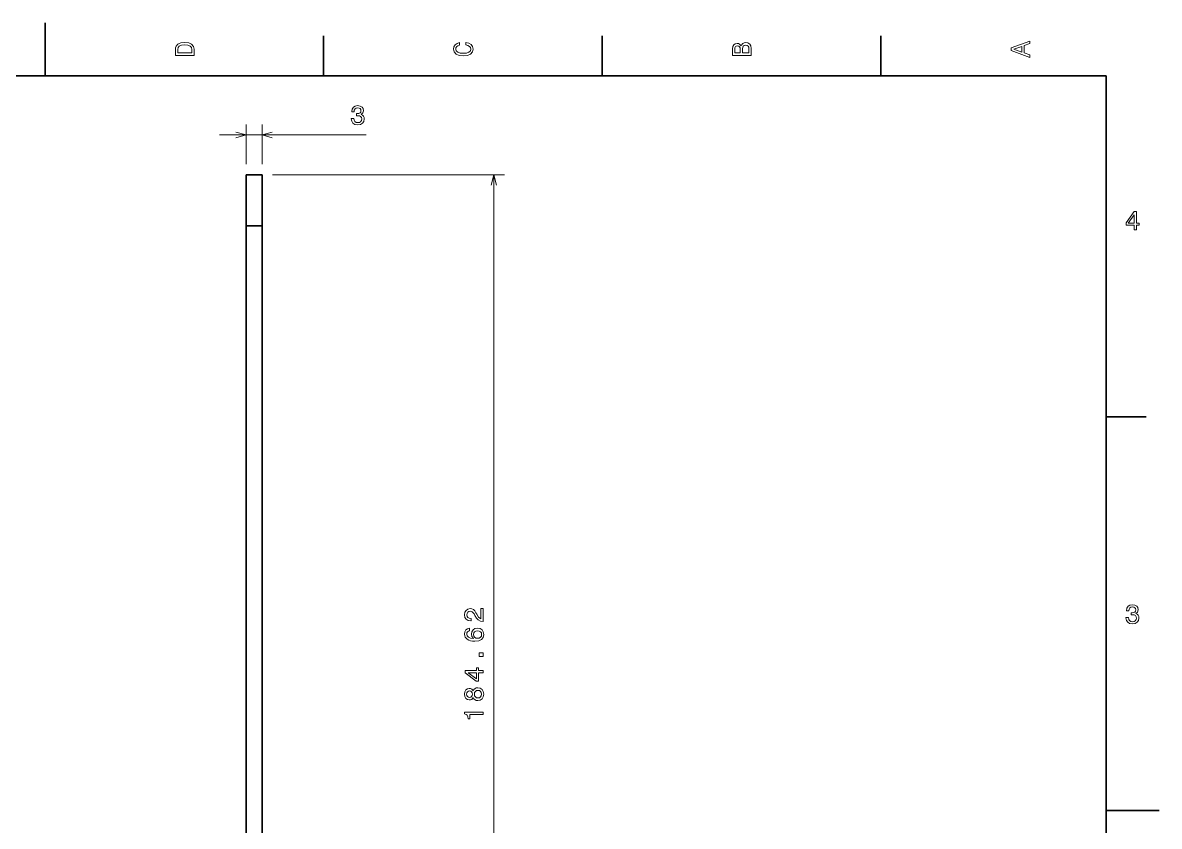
# Model space of a CAD drawing. Extents: x 0 to 420, y 0 to 297.
# Drawn here: x 205.8 to 420, y 145.5 to 297 of the extents above; entities that cross this region are included whole.
import ezdxf

# ---------------------------------------------------------------- set-up
doc = ezdxf.new("R2010")
doc.units = 0

msp = doc.modelspace()

# ---------------------------------------------------------------- linework, layer by layer
at = {"color": 7, "lineweight": 35, "ltscale": 0.25}
for p, q in [((210, 287), (210, 297)), ((410, 148.5), (420, 148.5))]:
    msp.add_line(p, q, dxfattribs=at)
at = {"color": 7, "lineweight": 35, "ltscale": 0.1875}
for p, q in [((262.5, 287), (262.5, 294.5)), ((315, 287), (315, 294.5)), ((367.5, 287), (367.5, 294.5)), ((410, 222.699997), (417.5, 222.699997))]:
    msp.add_line(p, q, dxfattribs=at)
at = {"color": 7, "lineweight": 35}
for p, q in [((410, 287), (10, 287)), ((410, 10), (410, 287)), ((247.898422, 83.731476), (247.898422, 258.706238)), ((250.898422, 83.731476), (250.898422, 258.705933))]:
    msp.add_line(p, q, dxfattribs=at)
at = {"color": 7, "lineweight": 13, "ltscale": 0.187393}
for p, q in [((247.898621, 270.347412), (247.899384, 277.84314)), ((250.898621, 270.347107), (250.899384, 277.842834))]:
    msp.add_line(p, q, dxfattribs=at)
at = {"color": 7, "lineweight": 13}
for p, q in [((242.899185, 275.843658), (270.512878, 275.840851)), ((252.898422, 268.346924), (296.59668, 268.342468)), ((294.577911, 83.727036), (294.59668, 268.342682))]:
    msp.add_line(p, q, dxfattribs=at)
at = {"color": 7, "lineweight": 35, "ltscale": 0.241029}
for p, q in [((247.898422, 258.706238), (247.898422, 268.347412)), ((250.898422, 258.705933), (250.898422, 268.347107))]:
    msp.add_line(p, q, dxfattribs=at)
at = {"color": 7, "lineweight": 35, "ltscale": 0.075}
for p, q in [((250.898422, 268.347107), (247.898422, 268.347412)), ((250.898422, 258.705933), (247.898422, 258.706238))]:
    msp.add_line(p, q, dxfattribs=at)
at = {"color": 7, "lineweight": 13}
for points in [[(395.583221, 290.466858), (395.583221, 290.930847), (394.554413, 291.299011), (394.554413, 292.695984), (395.583221, 293.064117), (395.583221, 293.538177), (392.078186, 292.257202), (392.078186, 291.742798)], [(234.583206, 291.994965), (234.583206, 290.829987), (238.083206, 290.829987), (238.083206, 291.994965), (237.97226, 292.544678), (237.634354, 292.953186), (237.084641, 293.205353), (236.333206, 293.296112), (235.566635, 293.215424), (235.264038, 293.114563), (235.021973, 292.973358), (234.694153, 292.56485), (234.613464, 292.297546)], [(235.001801, 291.959656), (235.077438, 292.342957), (235.309433, 292.605194), (235.722977, 292.761536), (236.333206, 292.811951), (236.923264, 292.7565), (237.336807, 292.600159), (237.583923, 292.332855), (237.664612, 291.959656), (237.664612, 291.299011), (235.001801, 291.299011)], [(289.282074, 292.817017), (289.705688, 292.716156), (290.008301, 292.549713), (290.194885, 292.317719), (290.255402, 292.04541), (290.164642, 291.71759), (289.892303, 291.460388), (289.448486, 291.28891), (288.833221, 291.233429), (288.222992, 291.28891), (287.774139, 291.455353), (287.501801, 291.712555), (287.405975, 292.04541), (287.456421, 292.287476), (287.597626, 292.494232), (287.824585, 292.65564), (288.137268, 292.766571), (288.137268, 293.245697), (287.658142, 293.094391), (287.295044, 292.832153), (287.068085, 292.47406), (286.987396, 292.04541), (287.113495, 291.510803), (287.466492, 291.102325), (288.046478, 290.840057), (288.833221, 290.749298), (289.619965, 290.840057), (290.199951, 291.102325), (290.558014, 291.510803), (290.679047, 292.04541), (290.583221, 292.514404), (290.315918, 292.89267), (289.877167, 293.159943), (289.282074, 293.301147)], [(341.192017, 292.630402), (340.899506, 292.983429), (340.70282, 293.074219), (340.460754, 293.104462), (340.082489, 293.03891), (339.810181, 292.842224), (339.643738, 292.524506), (339.583221, 292.080688), (339.583221, 290.835022), (343.083221, 290.835022), (343.083221, 292.151306), (343.012604, 292.620331), (342.805847, 292.968292), (342.478027, 293.18515), (342.034241, 293.260803), (341.736694, 293.215424), (341.489563, 293.094391), (341.308014, 292.897705)], [(341.035675, 291.984863), (341.035675, 291.299011), (340.001801, 291.299011), (340.001801, 292.025208), (340.032074, 292.297546), (340.122833, 292.489197), (340.279175, 292.605194), (340.511169, 292.645538), (340.743164, 292.600159), (340.904541, 292.479126), (341.005402, 292.272339)], [(342.664642, 292.095825), (342.664642, 291.299011), (341.45929, 291.299011), (341.45929, 292.050446), (341.494598, 292.368164), (341.600525, 292.595093), (341.782074, 292.731262), (342.044312, 292.776672), (342.321686, 292.731262), (342.513336, 292.605194), (342.629333, 292.393372)], [(394.125732, 291.460388), (392.582489, 292), (394.125732, 292.539642)], [(267.724304, 278.940552), (267.724304, 278.905243), (267.804932, 278.421082), (268.041931, 278.057953), (268.4151, 277.825928), (268.909332, 277.740143), (269.433838, 277.825836), (269.82724, 278.047699), (270.079437, 278.400696), (270.170258, 278.854584), (270.129944, 279.15213), (270.019012, 279.394226), (269.837463, 279.580841), (269.595428, 279.71701), (269.923248, 279.989319), (270.039307, 280.423035), (269.963684, 280.816406), (269.746857, 281.113983), (269.39386, 281.300629), (268.909698, 281.366211), (268.455811, 281.285583), (268.107788, 281.063721), (267.880829, 280.710724), (267.805115, 280.241699), (267.805115, 280.20639), (268.253967, 280.20636), (268.294342, 280.529114), (268.425507, 280.761078), (268.637329, 280.902283), (268.934875, 280.952667), (269.197113, 280.912292), (269.388763, 280.806366), (269.50473, 280.634888), (269.55011, 280.402893), (269.5047, 280.155792), (269.383636, 279.98938), (269.171814, 279.888519), (268.884338, 279.858307), (268.687653, 279.863373), (268.687622, 279.464966), (268.934723, 279.475006), (269.252441, 279.429596), (269.489471, 279.308533), (269.630646, 279.111816), (269.681061, 278.854614), (269.625549, 278.562134), (269.479279, 278.345276), (269.247284, 278.209137), (268.939636, 278.163788), (268.621918, 278.214233), (268.389954, 278.36557), (268.243713, 278.607635), (268.188293, 278.940521)], [(415.277374, 257.966766), (415.731262, 257.966766), (415.731262, 258.834198), (416.23056, 258.834198), (416.23056, 259.237671), (415.731262, 259.237671), (415.731262, 261.391113), (415.272339, 261.391113), (413.739197, 259.278015), (413.739197, 258.834198), (415.277374, 258.834198)], [(414.162842, 259.237671), (415.277374, 260.806091), (415.277374, 259.237671)], [(292.588135, 184.144577), (292.588379, 186.550201), (292.154663, 186.550247), (292.15448, 184.648956), (291.91745, 184.754883), (291.720764, 184.936462), (291.362762, 185.496292), (291.211487, 185.793854), (290.994659, 186.12674), (290.742523, 186.363785), (290.445007, 186.499985), (290.107117, 186.550446), (289.683472, 186.464752), (289.350586, 186.227753), (289.138733, 185.86467), (289.063049, 185.39566), (289.148743, 184.911499), (289.385712, 184.54332), (289.763947, 184.306244), (290.263214, 184.22551), (290.333801, 184.225494), (290.333862, 184.684433), (290.293518, 184.684448), (289.950592, 184.729858), (289.698425, 184.866058), (289.537079, 185.082932), (289.481628, 185.370392), (289.532104, 185.662903), (289.658203, 185.879745), (289.854889, 186.020935), (290.10202, 186.07135), (290.333984, 186.036011), (290.53067, 185.940186), (290.702118, 185.778778), (290.853394, 185.556854), (291.014771, 185.259293), (291.327393, 184.765015), (291.660217, 184.417007), (292.063629, 184.210205), (292.572998, 184.144592)], [(413.729126, 184.866226), (413.729126, 184.830917), (413.809814, 184.346771), (414.046844, 183.983658), (414.420044, 183.751663), (414.914276, 183.665939), (415.438782, 183.751663), (415.832153, 183.973572), (416.08429, 184.326599), (416.175079, 184.780487), (416.134735, 185.078033), (416.023773, 185.320114), (415.842224, 185.506714), (415.600159, 185.642883), (415.927948, 185.915222), (416.043945, 186.348938), (415.968292, 186.74231), (415.751434, 187.039856), (415.398407, 187.226456), (414.914276, 187.292023), (414.460388, 187.211319), (414.112396, 186.989426), (413.885468, 186.636398), (413.809814, 186.167374), (413.809814, 186.13208), (414.258636, 186.13208), (414.299011, 186.454834), (414.430115, 186.686829), (414.641937, 186.828033), (414.939484, 186.878479), (415.201721, 186.83812), (415.393372, 186.732224), (415.509369, 186.560745), (415.554749, 186.328766), (415.509369, 186.081635), (415.388336, 185.915222), (415.176514, 185.814346), (414.889069, 185.784088), (414.692383, 185.789139), (414.692383, 185.390717), (414.939484, 185.400803), (415.257202, 185.355423), (415.494232, 185.234375), (415.635468, 185.037689), (415.685883, 184.780487), (415.630402, 184.487976), (415.484161, 184.271118), (415.252167, 184.134949), (414.944519, 184.089569), (414.626801, 184.139999), (414.394806, 184.29129), (414.248566, 184.533371), (414.193085, 184.866226)], [(290.031067, 182.849731), (289.622559, 182.753967), (289.319946, 182.532089), (289.128265, 182.189178), (289.062683, 181.745361), (289.097931, 181.447815), (289.193726, 181.190613), (289.350037, 180.963638), (289.57193, 180.771973), (289.849304, 180.620651), (290.187195, 180.509674), (290.585602, 180.439026), (291.034424, 180.418793), (291.75058, 180.49942), (292.27005, 180.74649), (292.582764, 181.144867), (292.688751, 181.689529), (292.598022, 182.178726), (292.361023, 182.551956), (291.987854, 182.794067), (291.513794, 182.879852), (291.034668, 182.794159), (290.666504, 182.56221), (290.434479, 182.204163), (290.353729, 181.760376), (290.454559, 181.28125), (290.741974, 180.923157), (290.187225, 180.998856), (289.788818, 181.160278), (289.551819, 181.407425), (289.471161, 181.750366), (289.511536, 182.002533), (289.617462, 182.194153), (289.794006, 182.320221), (290.031036, 182.385773)], [(291.518799, 182.390656), (291.836487, 182.335144), (292.078552, 182.193909), (292.239929, 181.966949), (292.290344, 181.684525), (292.239868, 181.386978), (292.083496, 181.160049), (291.8414, 181.013824), (291.523682, 180.968475), (291.210999, 181.018921), (290.973999, 181.160156), (290.822723, 181.392166), (290.767273, 181.704849), (290.822784, 181.977173), (290.969055, 182.194031), (291.206116, 182.335205)], [(292.587463, 177.555099), (292.587524, 178.251068), (291.83609, 178.251144), (291.835999, 177.555176)], [(292.587128, 174.444427), (292.587189, 174.898331), (291.719757, 174.898407), (291.719788, 175.397705), (291.316345, 175.397736), (291.316284, 174.898453), (289.162842, 174.898682), (289.162781, 174.439743), (291.275757, 172.906387), (291.719543, 172.906342), (291.719696, 174.444519)], [(291.316132, 173.330017), (289.747803, 174.444733), (291.316254, 174.444565)], [(290.7005, 169.805878), (290.841675, 169.548645), (291.038361, 169.372116), (291.285461, 169.261139), (291.583008, 169.2258), (292.03186, 169.306458), (292.379883, 169.538406), (292.601807, 169.916626), (292.687592, 170.43103), (292.601898, 170.940399), (292.380035, 171.318665), (292.032104, 171.55069), (291.583252, 171.636475), (291.285706, 171.596161), (291.038574, 171.490265), (290.841858, 171.308746), (290.700623, 171.05658), (290.57962, 171.258331), (290.413208, 171.399567), (290.211487, 171.485321), (289.964355, 171.515594), (289.606293, 171.434937), (289.318787, 171.223145), (289.132172, 170.880234), (289.061523, 170.431396), (289.13208, 169.977493), (289.318634, 169.634537), (289.606079, 169.417648), (289.964142, 169.341965), (290.211273, 169.367157), (290.412994, 169.452881)], [(290.004547, 169.821075), (289.782623, 169.861435), (289.611176, 169.982483), (289.50528, 170.174149), (289.464966, 170.431351), (289.505341, 170.683502), (289.611267, 170.875153), (289.782745, 170.996155), (290.004669, 171.041534), (290.231598, 170.996124), (290.408112, 170.875061), (290.524078, 170.683411), (290.559357, 170.431244), (290.518982, 170.174042), (290.40802, 169.982422), (290.231476, 169.861389)], [(291.572968, 169.709961), (291.305664, 169.755371), (291.103973, 169.901642), (290.97287, 170.128601), (290.92749, 170.431213), (290.972931, 170.72876), (291.104065, 170.955688), (291.305817, 171.101913), (291.57312, 171.152313), (291.860565, 171.101868), (292.077423, 170.955582), (292.218597, 170.728622), (292.263977, 170.431061), (292.218536, 170.128479), (292.077301, 169.90155), (291.860443, 169.75531)], [(292.586334, 166.604233), (292.586395, 167.063171), (289.061157, 167.063522), (289.061127, 166.720581), (289.368774, 166.629776), (289.5755, 166.448196), (289.696533, 166.170807), (289.736816, 165.787521), (290.09491, 165.787491), (290.094971, 166.604492)]]:
    msp.add_lwpolyline(points, close=True, dxfattribs=at)
for points in [[(245.967285, 275.325714), (247.899185, 275.84314), (245.967392, 276.360992)], [(252.831085, 276.360291), (250.899185, 275.842834), (252.830978, 275.325012)], [(295.114105, 266.410767), (294.59668, 268.342682), (294.078827, 266.410889)]]:
    msp.add_lwpolyline(points, dxfattribs=at)

doc.saveas('drawing.dxf')
